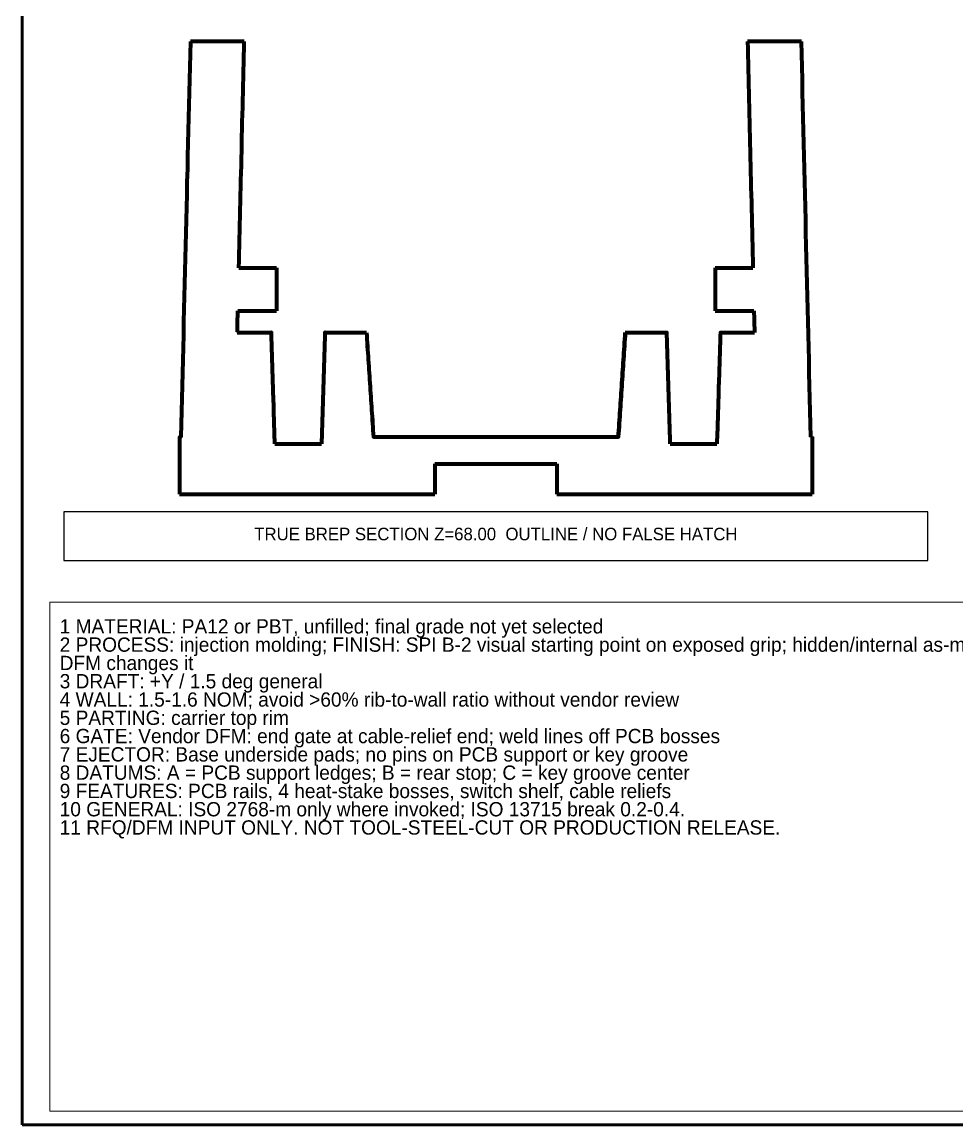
# Model space of a CAD drawing. Header units: millimetres. Extents: x 10 to 410, y 10 to 287.
# Drawn here: x 10 to 144.2, y 10 to 168.3 of the extents above; entities that cross this region are included whole.
import ezdxf
from ezdxf.enums import TextEntityAlignment as Align

# ---------------------------------------------------------------- set-up
doc = ezdxf.new("R2010")
doc.units = ezdxf.units.MM
for name, color, linetype, lineweight in [('BORDER', 7, 'CONTINUOUS', 50), ('NOTES', 7, 'CONTINUOUS', 18), ('SECTION', 1, 'CONTINUOUS', 70), ('TITLE_BLOCK', 7, 'CONTINUOUS', 25)]:
    doc.layers.add(name, color=color, linetype=linetype, lineweight=lineweight)

msp = doc.modelspace()

# ---------------------------------------------------------------- linework, layer by layer
at = {"layer": 'BORDER'}
msp.add_lwpolyline([(10, 10), (410, 10), (410, 287), (10, 287)], close=True, dxfattribs=at)
at = {"layer": 'NOTES'}
msp.add_lwpolyline([(14, 12), (252, 12), (252, 85), (14, 85)], close=True, dxfattribs=at)
at = {"layer": 'SECTION'}
for points in [[(34.15, 165.5), (34.11, 163.67), (34.06, 161.84), (34.02, 160.01), (33.98, 158.18), (33.93, 156.35), (33.89, 154.52), (33.85, 152.69), (33.8, 150.85), (33.76, 149.02), (33.72, 147.19), (33.67, 145.36), (33.63, 143.53), (33.58, 141.7), (33.54, 139.87), (33.5, 138.04), (33.45, 136.21), (33.41, 134.38), (33.37, 132.55), (33.32, 130.72), (33.28, 128.89), (33.24, 127.06), (33.19, 125.23), (33.15, 123.4), (33.11, 121.57), (33.06, 119.74), (33.02, 117.91), (32.97, 116.08), (32.93, 114.25), (32.89, 112.41), (32.84, 110.58), (32.8, 108.75)], [(41.89, 165.5), (41.64, 165.5), (41.39, 165.5), (41.14, 165.5), (40.89, 165.5), (40.64, 165.5), (40.39, 165.5), (40.14, 165.5), (39.89, 165.5), (39.64, 165.5), (39.39, 165.5), (39.14, 165.5), (38.89, 165.5), (38.64, 165.5), (38.39, 165.5), (38.15, 165.5), (37.9, 165.5), (37.65, 165.5), (37.4, 165.5), (37.15, 165.5), (36.9, 165.5), (36.65, 165.5), (36.4, 165.5), (36.15, 165.5), (35.9, 165.5), (35.65, 165.5), (35.4, 165.5), (35.15, 165.5), (34.9, 165.5), (34.65, 165.5), (34.4, 165.5), (34.15, 165.5)], [(41.89, 165.5), (41.64, 165.5), (41.39, 165.5), (41.14, 165.5), (40.89, 165.5), (40.64, 165.5), (40.39, 165.5), (40.14, 165.5), (39.89, 165.5), (39.64, 165.5), (39.39, 165.5), (39.14, 165.5), (38.89, 165.5), (38.64, 165.5), (38.39, 165.5), (38.15, 165.5), (37.9, 165.5), (37.65, 165.5), (37.4, 165.5), (37.15, 165.5), (36.9, 165.5), (36.65, 165.5), (36.4, 165.5), (36.15, 165.5), (35.9, 165.5), (35.65, 165.5), (35.4, 165.5), (35.15, 165.5), (34.9, 165.5), (34.65, 165.5), (34.4, 165.5), (34.15, 165.5)], [(34.15, 165.5), (34.15, 165.5), (34.15, 165.5), (34.15, 165.5), (34.15, 165.5), (34.15, 165.5), (34.15, 165.5), (34.15, 165.5), (34.15, 165.5), (34.15, 165.5), (34.15, 165.5), (34.15, 165.5), (34.15, 165.5), (34.15, 165.5), (34.15, 165.5), (34.15, 165.5), (34.15, 165.5), (34.15, 165.5), (34.15, 165.5), (34.15, 165.5), (34.15, 165.5), (34.15, 165.5), (34.15, 165.5), (34.15, 165.5), (34.15, 165.5), (34.15, 165.5), (34.15, 165.5), (34.15, 165.5), (34.15, 165.5), (34.15, 165.5), (34.15, 165.5), (34.15, 165.5)], [(41.12, 133), (41.14, 134.05), (41.17, 135.1), (41.19, 136.14), (41.22, 137.19), (41.24, 138.24), (41.27, 139.29), (41.29, 140.34), (41.32, 141.39), (41.34, 142.43), (41.37, 143.48), (41.39, 144.53), (41.42, 145.58), (41.44, 146.63), (41.47, 147.68), (41.49, 148.72), (41.52, 149.77), (41.54, 150.82), (41.56, 151.87), (41.59, 152.92), (41.61, 153.97), (41.64, 155.02), (41.66, 156.06), (41.69, 157.11), (41.71, 158.16), (41.74, 159.21), (41.76, 160.26), (41.79, 161.31), (41.81, 162.35), (41.84, 163.4), (41.86, 164.45), (41.89, 165.5)], [(41.89, 165.5), (41.89, 165.5), (41.89, 165.5), (41.89, 165.5), (41.89, 165.5), (41.89, 165.5), (41.89, 165.5), (41.89, 165.5), (41.89, 165.5), (41.89, 165.5), (41.89, 165.5), (41.89, 165.5), (41.89, 165.5), (41.89, 165.5), (41.89, 165.5), (41.89, 165.5), (41.89, 165.5), (41.89, 165.5), (41.89, 165.5), (41.89, 165.5), (41.89, 165.5), (41.89, 165.5), (41.89, 165.5), (41.89, 165.5), (41.89, 165.5), (41.89, 165.5), (41.89, 165.5), (41.89, 165.5), (41.89, 165.5), (41.89, 165.5), (41.89, 165.5), (41.89, 165.5)], [(114.11, 165.5), (114.14, 164.45), (114.16, 163.4), (114.19, 162.35), (114.21, 161.31), (114.24, 160.26), (114.26, 159.21), (114.29, 158.16), (114.31, 157.11), (114.34, 156.06), (114.36, 155.02), (114.39, 153.97), (114.41, 152.92), (114.44, 151.87), (114.46, 150.82), (114.48, 149.77), (114.51, 148.72), (114.53, 147.68), (114.56, 146.63), (114.58, 145.58), (114.61, 144.53), (114.63, 143.48), (114.66, 142.43), (114.68, 141.39), (114.71, 140.34), (114.73, 139.29), (114.76, 138.24), (114.78, 137.19), (114.81, 136.14), (114.83, 135.1), (114.86, 134.05), (114.88, 133)], [(121.85, 165.5), (121.6, 165.5), (121.35, 165.5), (121.1, 165.5), (120.85, 165.5), (120.6, 165.5), (120.35, 165.5), (120.1, 165.5), (119.85, 165.5), (119.6, 165.5), (119.35, 165.5), (119.1, 165.5), (118.85, 165.5), (118.6, 165.5), (118.35, 165.5), (118.1, 165.5), (117.85, 165.5), (117.61, 165.5), (117.36, 165.5), (117.11, 165.5), (116.86, 165.5), (116.61, 165.5), (116.36, 165.5), (116.11, 165.5), (115.86, 165.5), (115.61, 165.5), (115.36, 165.5), (115.11, 165.5), (114.86, 165.5), (114.61, 165.5), (114.36, 165.5), (114.11, 165.5)], [(121.85, 165.5), (121.6, 165.5), (121.35, 165.5), (121.1, 165.5), (120.85, 165.5), (120.6, 165.5), (120.35, 165.5), (120.1, 165.5), (119.85, 165.5), (119.6, 165.5), (119.35, 165.5), (119.1, 165.5), (118.85, 165.5), (118.6, 165.5), (118.35, 165.5), (118.1, 165.5), (117.85, 165.5), (117.61, 165.5), (117.36, 165.5), (117.11, 165.5), (116.86, 165.5), (116.61, 165.5), (116.36, 165.5), (116.11, 165.5), (115.86, 165.5), (115.61, 165.5), (115.36, 165.5), (115.11, 165.5), (114.86, 165.5), (114.61, 165.5), (114.36, 165.5), (114.11, 165.5)], [(114.11, 165.5), (114.11, 165.5), (114.11, 165.5), (114.11, 165.5), (114.11, 165.5), (114.11, 165.5), (114.11, 165.5), (114.11, 165.5), (114.11, 165.5), (114.11, 165.5), (114.11, 165.5), (114.11, 165.5), (114.11, 165.5), (114.11, 165.5), (114.11, 165.5), (114.11, 165.5), (114.11, 165.5), (114.11, 165.5), (114.11, 165.5), (114.11, 165.5), (114.11, 165.5), (114.11, 165.5), (114.11, 165.5), (114.11, 165.5), (114.11, 165.5), (114.11, 165.5), (114.11, 165.5), (114.11, 165.5), (114.11, 165.5), (114.11, 165.5), (114.11, 165.5), (114.11, 165.5)], [(123.2, 108.75), (123.16, 110.58), (123.11, 112.41), (123.07, 114.25), (123.03, 116.08), (122.98, 117.91), (122.94, 119.74), (122.89, 121.57), (122.85, 123.4), (122.81, 125.23), (122.76, 127.06), (122.72, 128.89), (122.68, 130.72), (122.63, 132.55), (122.59, 134.38), (122.55, 136.21), (122.5, 138.04), (122.46, 139.87), (122.42, 141.7), (122.37, 143.53), (122.33, 145.36), (122.28, 147.19), (122.24, 149.02), (122.2, 150.85), (122.15, 152.69), (122.11, 154.52), (122.07, 156.35), (122.02, 158.18), (121.98, 160.01), (121.94, 161.84), (121.89, 163.67), (121.85, 165.5)], [(121.85, 165.5), (121.85, 165.5), (121.85, 165.5), (121.85, 165.5), (121.85, 165.5), (121.85, 165.5), (121.85, 165.5), (121.85, 165.5), (121.85, 165.5), (121.85, 165.5), (121.85, 165.5), (121.85, 165.5), (121.85, 165.5), (121.85, 165.5), (121.85, 165.5), (121.85, 165.5), (121.85, 165.5), (121.85, 165.5), (121.85, 165.5), (121.85, 165.5), (121.85, 165.5), (121.85, 165.5), (121.85, 165.5), (121.85, 165.5), (121.85, 165.5), (121.85, 165.5), (121.85, 165.5), (121.85, 165.5), (121.85, 165.5), (121.85, 165.5), (121.85, 165.5), (121.85, 165.5)], [(41.12, 133), (41.29, 133), (41.47, 133), (41.64, 133), (41.81, 133), (41.99, 133), (42.16, 133), (42.34, 133), (42.51, 133), (42.69, 133), (42.86, 133), (43.04, 133), (43.21, 133), (43.39, 133), (43.56, 133), (43.74, 133), (43.91, 133), (44.09, 133), (44.26, 133), (44.44, 133), (44.61, 133), (44.78, 133), (44.96, 133), (45.13, 133), (45.31, 133), (45.48, 133), (45.66, 133), (45.83, 133), (46.01, 133), (46.18, 133), (46.36, 133), (46.53, 133)], [(41.12, 133), (41.29, 133), (41.47, 133), (41.64, 133), (41.81, 133), (41.99, 133), (42.16, 133), (42.34, 133), (42.51, 133), (42.69, 133), (42.86, 133), (43.04, 133), (43.21, 133), (43.39, 133), (43.56, 133), (43.74, 133), (43.91, 133), (44.09, 133), (44.26, 133), (44.44, 133), (44.61, 133), (44.78, 133), (44.96, 133), (45.13, 133), (45.31, 133), (45.48, 133), (45.66, 133), (45.83, 133), (46.01, 133), (46.18, 133), (46.36, 133), (46.53, 133)], [(46.53, 133), (46.53, 132.8), (46.53, 132.6), (46.53, 132.4), (46.53, 132.2), (46.53, 132), (46.53, 131.8), (46.53, 131.6), (46.53, 131.4), (46.53, 131.2), (46.53, 131), (46.53, 130.8), (46.53, 130.6), (46.53, 130.4), (46.53, 130.2), (46.53, 130), (46.53, 129.8), (46.53, 129.6), (46.53, 129.41), (46.53, 129.21), (46.53, 129.01), (46.53, 128.81), (46.53, 128.61), (46.53, 128.41), (46.53, 128.21), (46.53, 128.01), (46.53, 127.81), (46.53, 127.61), (46.53, 127.41), (46.53, 127.21), (46.53, 127.01), (46.53, 126.81)], [(46.53, 133), (46.53, 133), (46.53, 133), (46.53, 133), (46.53, 133), (46.53, 133), (46.53, 133), (46.53, 133), (46.53, 133), (46.53, 133), (46.53, 133), (46.53, 133), (46.53, 133), (46.53, 133), (46.53, 133), (46.53, 133), (46.53, 133), (46.53, 133), (46.53, 133), (46.53, 133), (46.53, 133), (46.53, 133), (46.53, 133), (46.53, 133), (46.53, 133), (46.53, 133), (46.53, 133), (46.53, 133), (46.53, 133), (46.53, 133), (46.53, 133), (46.53, 133)], [(109.47, 133), (109.47, 132.8), (109.47, 132.6), (109.47, 132.4), (109.47, 132.2), (109.47, 132), (109.47, 131.8), (109.47, 131.6), (109.47, 131.4), (109.47, 131.2), (109.47, 131), (109.47, 130.8), (109.47, 130.6), (109.47, 130.4), (109.47, 130.2), (109.47, 130), (109.47, 129.8), (109.47, 129.6), (109.47, 129.41), (109.47, 129.21), (109.47, 129.01), (109.47, 128.81), (109.47, 128.61), (109.47, 128.41), (109.47, 128.21), (109.47, 128.01), (109.47, 127.81), (109.47, 127.61), (109.47, 127.41), (109.47, 127.21), (109.47, 127.01), (109.47, 126.81)], [(109.47, 133), (109.64, 133), (109.82, 133), (109.99, 133), (110.17, 133), (110.34, 133), (110.52, 133), (110.69, 133), (110.87, 133), (111.04, 133), (111.22, 133), (111.39, 133), (111.56, 133), (111.74, 133), (111.91, 133), (112.09, 133), (112.26, 133), (112.44, 133), (112.61, 133), (112.79, 133), (112.96, 133), (113.14, 133), (113.31, 133), (113.49, 133), (113.66, 133), (113.84, 133), (114.01, 133), (114.19, 133), (114.36, 133), (114.53, 133), (114.71, 133), (114.88, 133)], [(109.47, 133), (109.64, 133), (109.82, 133), (109.99, 133), (110.17, 133), (110.34, 133), (110.52, 133), (110.69, 133), (110.87, 133), (111.04, 133), (111.22, 133), (111.39, 133), (111.56, 133), (111.74, 133), (111.91, 133), (112.09, 133), (112.26, 133), (112.44, 133), (112.61, 133), (112.79, 133), (112.96, 133), (113.14, 133), (113.31, 133), (113.49, 133), (113.66, 133), (113.84, 133), (114.01, 133), (114.19, 133), (114.36, 133), (114.53, 133), (114.71, 133), (114.88, 133)], [(109.47, 133), (109.47, 133), (109.47, 133), (109.47, 133), (109.47, 133), (109.47, 133), (109.47, 133), (109.47, 133), (109.47, 133), (109.47, 133), (109.47, 133), (109.47, 133), (109.47, 133), (109.47, 133), (109.47, 133), (109.47, 133), (109.47, 133), (109.47, 133), (109.47, 133), (109.47, 133), (109.47, 133), (109.47, 133), (109.47, 133), (109.47, 133), (109.47, 133), (109.47, 133), (109.47, 133), (109.47, 133), (109.47, 133), (109.47, 133), (109.47, 133), (109.47, 133)], [(40.89, 123.71), (40.9, 123.81), (40.9, 123.91), (40.9, 124.01), (40.9, 124.11), (40.91, 124.21), (40.91, 124.31), (40.91, 124.41), (40.91, 124.51), (40.92, 124.61), (40.92, 124.71), (40.92, 124.81), (40.92, 124.91), (40.93, 125.01), (40.93, 125.11), (40.93, 125.21), (40.93, 125.31), (40.93, 125.41), (40.94, 125.51), (40.94, 125.61), (40.94, 125.71), (40.94, 125.81), (40.95, 125.91), (40.95, 126.01), (40.95, 126.11), (40.95, 126.21), (40.96, 126.31), (40.96, 126.41), (40.96, 126.51), (40.96, 126.61), (40.97, 126.71), (40.97, 126.81)], [(40.97, 126.81), (41.15, 126.81), (41.33, 126.81), (41.51, 126.81), (41.69, 126.81), (41.87, 126.81), (42.05, 126.81), (42.22, 126.81), (42.4, 126.81), (42.58, 126.81), (42.76, 126.81), (42.94, 126.81), (43.12, 126.81), (43.3, 126.81), (43.48, 126.81), (43.66, 126.81), (43.84, 126.81), (44.02, 126.81), (44.2, 126.81), (44.38, 126.81), (44.56, 126.81), (44.74, 126.81), (44.92, 126.81), (45.1, 126.81), (45.28, 126.81), (45.46, 126.81), (45.63, 126.81), (45.81, 126.81), (45.99, 126.81), (46.17, 126.81), (46.35, 126.81), (46.53, 126.81)], [(109.47, 126.81), (109.65, 126.81), (109.83, 126.81), (110.01, 126.81), (110.19, 126.81), (110.37, 126.81), (110.54, 126.81), (110.72, 126.81), (110.9, 126.81), (111.08, 126.81), (111.26, 126.81), (111.44, 126.81), (111.62, 126.81), (111.8, 126.81), (111.98, 126.81), (112.16, 126.81), (112.34, 126.81), (112.52, 126.81), (112.7, 126.81), (112.88, 126.81), (113.06, 126.81), (113.24, 126.81), (113.42, 126.81), (113.6, 126.81), (113.78, 126.81), (113.95, 126.81), (114.13, 126.81), (114.31, 126.81), (114.49, 126.81), (114.67, 126.81), (114.85, 126.81), (115.03, 126.81)], [(115.03, 126.81), (115.03, 126.71), (115.04, 126.61), (115.04, 126.51), (115.04, 126.41), (115.04, 126.31), (115.05, 126.21), (115.05, 126.11), (115.05, 126.01), (115.05, 125.91), (115.06, 125.81), (115.06, 125.71), (115.06, 125.61), (115.06, 125.51), (115.07, 125.41), (115.07, 125.31), (115.07, 125.21), (115.07, 125.11), (115.07, 125.01), (115.08, 124.91), (115.08, 124.81), (115.08, 124.71), (115.08, 124.61), (115.09, 124.51), (115.09, 124.41), (115.09, 124.31), (115.09, 124.21), (115.1, 124.11), (115.1, 124.01), (115.1, 123.91), (115.1, 123.81), (115.11, 123.71)], [(40.89, 123.71), (41.05, 123.71), (41.21, 123.71), (41.37, 123.71), (41.53, 123.71), (41.68, 123.71), (41.84, 123.71), (42, 123.71), (42.16, 123.71), (42.31, 123.71), (42.47, 123.71), (42.63, 123.71), (42.79, 123.71), (42.94, 123.71), (43.1, 123.71), (43.26, 123.71), (43.42, 123.71), (43.58, 123.71), (43.73, 123.71), (43.89, 123.71), (44.05, 123.71), (44.21, 123.71), (44.36, 123.71), (44.52, 123.71), (44.68, 123.71), (44.84, 123.71), (44.99, 123.71), (45.15, 123.71), (45.31, 123.71), (45.47, 123.71), (45.63, 123.71), (45.78, 123.71)], [(40.89, 123.71), (41.05, 123.71), (41.21, 123.71), (41.37, 123.71), (41.53, 123.71), (41.68, 123.71), (41.84, 123.71), (42, 123.71), (42.16, 123.71), (42.31, 123.71), (42.47, 123.71), (42.63, 123.71), (42.79, 123.71), (42.94, 123.71), (43.1, 123.71), (43.26, 123.71), (43.42, 123.71), (43.58, 123.71), (43.73, 123.71), (43.89, 123.71), (44.05, 123.71), (44.21, 123.71), (44.36, 123.71), (44.52, 123.71), (44.68, 123.71), (44.84, 123.71), (44.99, 123.71), (45.15, 123.71), (45.31, 123.71), (45.47, 123.71), (45.63, 123.71), (45.78, 123.71)], [(45.78, 123.71), (45.78, 123.71), (45.78, 123.71), (45.78, 123.71), (45.78, 123.71), (45.78, 123.71), (45.78, 123.71), (45.78, 123.71), (45.78, 123.71), (45.78, 123.71), (45.78, 123.71), (45.78, 123.71), (45.78, 123.71), (45.78, 123.71), (45.78, 123.71), (45.78, 123.71), (45.78, 123.71), (45.78, 123.71), (45.78, 123.71), (45.78, 123.71), (45.78, 123.71), (45.78, 123.71), (45.78, 123.71), (45.78, 123.71), (45.78, 123.71), (45.78, 123.71), (45.78, 123.71), (45.78, 123.71), (45.78, 123.71), (45.78, 123.71), (45.77, 123.71), (45.77, 123.71)], [(45.77, 123.71), (45.77, 123.71), (45.78, 123.71), (45.78, 123.71), (45.78, 123.71), (45.78, 123.71), (45.78, 123.71), (45.78, 123.71), (45.78, 123.71), (45.78, 123.71), (45.78, 123.71), (45.78, 123.71), (45.78, 123.71), (45.78, 123.71), (45.78, 123.71), (45.78, 123.71), (45.78, 123.71), (45.78, 123.71), (45.78, 123.71), (45.78, 123.71), (45.78, 123.71), (45.78, 123.71), (45.78, 123.71), (45.78, 123.71), (45.78, 123.71), (45.78, 123.71), (45.78, 123.71), (45.78, 123.71), (45.78, 123.71), (45.78, 123.71), (45.78, 123.71), (45.78, 123.71)], [(46.28, 107.72), (46.27, 108.24), (46.25, 108.75), (46.24, 109.27), (46.22, 109.79), (46.2, 110.3), (46.19, 110.82), (46.17, 111.33), (46.15, 111.85), (46.14, 112.37), (46.12, 112.88), (46.11, 113.4), (46.09, 113.91), (46.07, 114.43), (46.06, 114.95), (46.04, 115.46), (46.03, 115.98), (46.01, 116.49), (45.99, 117.01), (45.98, 117.52), (45.96, 118.04), (45.94, 118.56), (45.93, 119.07), (45.91, 119.59), (45.9, 120.1), (45.88, 120.62), (45.86, 121.14), (45.85, 121.65), (45.83, 122.17), (45.82, 122.68), (45.8, 123.2), (45.78, 123.71)], [(46.28, 107.72), (46.27, 108.24), (46.25, 108.75), (46.24, 109.27), (46.22, 109.79), (46.2, 110.3), (46.19, 110.82), (46.17, 111.33), (46.15, 111.85), (46.14, 112.36), (46.12, 112.88), (46.11, 113.4), (46.09, 113.91), (46.07, 114.43), (46.06, 114.94), (46.04, 115.46), (46.03, 115.98), (46.01, 116.49), (45.99, 117.01), (45.98, 117.52), (45.96, 118.04), (45.94, 118.56), (45.93, 119.07), (45.91, 119.59), (45.9, 120.1), (45.88, 120.62), (45.86, 121.13), (45.85, 121.65), (45.83, 122.17), (45.82, 122.68), (45.8, 123.2), (45.78, 123.71)], [(53.47, 123.71), (53.46, 123.2), (53.44, 122.68), (53.42, 122.17), (53.41, 121.65), (53.39, 121.14), (53.37, 120.62), (53.36, 120.1), (53.34, 119.59), (53.33, 119.07), (53.31, 118.56), (53.29, 118.04), (53.28, 117.52), (53.26, 117.01), (53.25, 116.49), (53.23, 115.98), (53.21, 115.46), (53.2, 114.95), (53.18, 114.43), (53.16, 113.91), (53.15, 113.4), (53.13, 112.88), (53.12, 112.37), (53.1, 111.85), (53.08, 111.33), (53.07, 110.82), (53.05, 110.3), (53.04, 109.79), (53.02, 109.27), (53, 108.75), (52.99, 108.24), (52.97, 107.72)], [(53.47, 123.71), (53.46, 123.2), (53.44, 122.68), (53.42, 122.17), (53.41, 121.65), (53.39, 121.13), (53.37, 120.62), (53.36, 120.1), (53.34, 119.59), (53.33, 119.07), (53.31, 118.56), (53.29, 118.04), (53.28, 117.52), (53.26, 117.01), (53.25, 116.49), (53.23, 115.98), (53.21, 115.46), (53.2, 114.94), (53.18, 114.43), (53.16, 113.91), (53.15, 113.4), (53.13, 112.88), (53.12, 112.36), (53.1, 111.85), (53.08, 111.33), (53.07, 110.82), (53.05, 110.3), (53.04, 109.79), (53.02, 109.27), (53, 108.75), (52.99, 108.24), (52.97, 107.72)], [(53.47, 123.71), (53.66, 123.71), (53.86, 123.71), (54.05, 123.71), (54.24, 123.71), (54.43, 123.71), (54.62, 123.71), (54.82, 123.71), (55.01, 123.71), (55.2, 123.71), (55.39, 123.71), (55.58, 123.71), (55.78, 123.71), (55.97, 123.71), (56.16, 123.71), (56.35, 123.71), (56.54, 123.71), (56.74, 123.71), (56.93, 123.71), (57.12, 123.71), (57.31, 123.71), (57.5, 123.71), (57.7, 123.71), (57.89, 123.71), (58.08, 123.71), (58.27, 123.71), (58.47, 123.71), (58.66, 123.71), (58.85, 123.71), (59.04, 123.71), (59.23, 123.71), (59.43, 123.71)], [(53.48, 123.71), (53.48, 123.71), (53.48, 123.71), (53.48, 123.71), (53.48, 123.71), (53.48, 123.71), (53.48, 123.71), (53.48, 123.71), (53.48, 123.71), (53.48, 123.71), (53.48, 123.71), (53.48, 123.71), (53.48, 123.71), (53.48, 123.71), (53.48, 123.71), (53.48, 123.71), (53.48, 123.71), (53.48, 123.71), (53.48, 123.71), (53.48, 123.71), (53.47, 123.71), (53.47, 123.71), (53.47, 123.71), (53.47, 123.71), (53.47, 123.71), (53.47, 123.71), (53.47, 123.71), (53.47, 123.71), (53.47, 123.71), (53.47, 123.71), (53.47, 123.71), (53.47, 123.71)], [(53.47, 123.71), (53.66, 123.71), (53.86, 123.71), (54.05, 123.71), (54.24, 123.71), (54.43, 123.71), (54.62, 123.71), (54.82, 123.71), (55.01, 123.71), (55.2, 123.71), (55.39, 123.71), (55.58, 123.71), (55.78, 123.71), (55.97, 123.71), (56.16, 123.71), (56.35, 123.71), (56.54, 123.71), (56.74, 123.71), (56.93, 123.71), (57.12, 123.71), (57.31, 123.71), (57.5, 123.71), (57.7, 123.71), (57.89, 123.71), (58.08, 123.71), (58.27, 123.71), (58.47, 123.71), (58.66, 123.71), (58.85, 123.71), (59.04, 123.71), (59.23, 123.71), (59.43, 123.71)], [(53.47, 123.71), (53.47, 123.71), (53.47, 123.71), (53.47, 123.71), (53.47, 123.71), (53.47, 123.71), (53.47, 123.71), (53.47, 123.71), (53.47, 123.71), (53.47, 123.71), (53.47, 123.71), (53.47, 123.71), (53.48, 123.71), (53.48, 123.71), (53.48, 123.71), (53.48, 123.71), (53.48, 123.71), (53.48, 123.71), (53.48, 123.71), (53.48, 123.71), (53.48, 123.71), (53.48, 123.71), (53.48, 123.71), (53.48, 123.71), (53.48, 123.71), (53.48, 123.71), (53.48, 123.71), (53.48, 123.71), (53.48, 123.71), (53.48, 123.71), (53.48, 123.71), (53.48, 123.71)], [(59.43, 123.71), (59.43, 123.71), (59.43, 123.71), (59.43, 123.71), (59.43, 123.71), (59.43, 123.71), (59.43, 123.71), (59.43, 123.71), (59.43, 123.71), (59.43, 123.71), (59.43, 123.71), (59.43, 123.71), (59.43, 123.71), (59.43, 123.71), (59.43, 123.71), (59.43, 123.71), (59.43, 123.71), (59.43, 123.71), (59.43, 123.71), (59.43, 123.71), (59.43, 123.71), (59.43, 123.71), (59.43, 123.71), (59.43, 123.71), (59.43, 123.71), (59.43, 123.71), (59.43, 123.71), (59.43, 123.71), (59.43, 123.71), (59.43, 123.71), (59.43, 123.71), (59.43, 123.71)], [(59.43, 123.71), (59.46, 123.23), (59.49, 122.75), (59.52, 122.27), (59.55, 121.78), (59.59, 121.3), (59.62, 120.82), (59.65, 120.34), (59.68, 119.85), (59.72, 119.37), (59.75, 118.89), (59.78, 118.41), (59.81, 117.92), (59.84, 117.44), (59.88, 116.96), (59.91, 116.48), (59.94, 115.99), (59.97, 115.51), (60, 115.03), (60.04, 114.54), (60.07, 114.06), (60.1, 113.58), (60.13, 113.1), (60.17, 112.61), (60.2, 112.13), (60.23, 111.65), (60.26, 111.17), (60.29, 110.68), (60.33, 110.2), (60.36, 109.72), (60.39, 109.24), (60.42, 108.75)], [(59.43, 123.71), (59.43, 123.71), (59.43, 123.71), (59.43, 123.71), (59.43, 123.71), (59.43, 123.71), (59.43, 123.71), (59.43, 123.71), (59.43, 123.71), (59.43, 123.71), (59.43, 123.71), (59.43, 123.71), (59.43, 123.71), (59.43, 123.71), (59.43, 123.71), (59.43, 123.71), (59.43, 123.71), (59.43, 123.71), (59.43, 123.71), (59.43, 123.71), (59.43, 123.71), (59.43, 123.71), (59.43, 123.71), (59.43, 123.71), (59.43, 123.71), (59.43, 123.71), (59.43, 123.71), (59.43, 123.71), (59.43, 123.71), (59.43, 123.71), (59.43, 123.71), (59.43, 123.71)], [(59.43, 123.71), (59.46, 123.23), (59.49, 122.75), (59.53, 122.27), (59.56, 121.78), (59.59, 121.3), (59.62, 120.82), (59.65, 120.34), (59.69, 119.85), (59.72, 119.37), (59.75, 118.89), (59.78, 118.41), (59.81, 117.92), (59.85, 117.44), (59.88, 116.96), (59.91, 116.48), (59.94, 115.99), (59.98, 115.51), (60.01, 115.03), (60.04, 114.55), (60.07, 114.06), (60.1, 113.58), (60.14, 113.1), (60.17, 112.62), (60.2, 112.13), (60.23, 111.65), (60.27, 111.17), (60.3, 110.68), (60.33, 110.2), (60.36, 109.72), (60.39, 109.24), (60.43, 108.75)], [(96.57, 123.71), (96.54, 123.23), (96.51, 122.75), (96.47, 122.27), (96.44, 121.78), (96.41, 121.3), (96.38, 120.82), (96.35, 120.34), (96.31, 119.85), (96.28, 119.37), (96.25, 118.89), (96.22, 118.41), (96.19, 117.92), (96.15, 117.44), (96.12, 116.96), (96.09, 116.48), (96.06, 115.99), (96.02, 115.51), (95.99, 115.03), (95.96, 114.55), (95.93, 114.06), (95.9, 113.58), (95.86, 113.1), (95.83, 112.62), (95.8, 112.13), (95.77, 111.65), (95.73, 111.17), (95.7, 110.68), (95.67, 110.2), (95.64, 109.72), (95.61, 109.24), (95.57, 108.75)], [(95.58, 108.75), (95.61, 109.24), (95.64, 109.72), (95.67, 110.2), (95.71, 110.68), (95.74, 111.17), (95.77, 111.65), (95.8, 112.13), (95.83, 112.61), (95.87, 113.1), (95.9, 113.58), (95.93, 114.06), (95.96, 114.54), (96, 115.03), (96.03, 115.51), (96.06, 115.99), (96.09, 116.48), (96.12, 116.96), (96.16, 117.44), (96.19, 117.92), (96.22, 118.41), (96.25, 118.89), (96.28, 119.37), (96.32, 119.85), (96.35, 120.34), (96.38, 120.82), (96.41, 121.3), (96.45, 121.78), (96.48, 122.27), (96.51, 122.75), (96.54, 123.23), (96.57, 123.71)], [(96.57, 123.71), (96.77, 123.71), (96.96, 123.71), (97.15, 123.71), (97.34, 123.71), (97.53, 123.71), (97.73, 123.71), (97.92, 123.71), (98.11, 123.71), (98.3, 123.71), (98.5, 123.71), (98.69, 123.71), (98.88, 123.71), (99.07, 123.71), (99.26, 123.71), (99.46, 123.71), (99.65, 123.71), (99.84, 123.71), (100.03, 123.71), (100.22, 123.71), (100.42, 123.71), (100.61, 123.71), (100.8, 123.71), (100.99, 123.71), (101.18, 123.71), (101.38, 123.71), (101.57, 123.71), (101.76, 123.71), (101.95, 123.71), (102.14, 123.71), (102.34, 123.71), (102.53, 123.71)], [(96.57, 123.71), (96.57, 123.71), (96.57, 123.71), (96.57, 123.71), (96.57, 123.71), (96.57, 123.71), (96.57, 123.71), (96.57, 123.71), (96.57, 123.71), (96.57, 123.71), (96.57, 123.71), (96.57, 123.71), (96.57, 123.71), (96.57, 123.71), (96.57, 123.71), (96.57, 123.71), (96.57, 123.71), (96.57, 123.71), (96.57, 123.71), (96.57, 123.71), (96.57, 123.71), (96.57, 123.71), (96.57, 123.71), (96.57, 123.71), (96.57, 123.71), (96.57, 123.71), (96.57, 123.71), (96.57, 123.71), (96.57, 123.71), (96.57, 123.71), (96.57, 123.71), (96.57, 123.71)], [(96.57, 123.71), (96.77, 123.71), (96.96, 123.71), (97.15, 123.71), (97.34, 123.71), (97.53, 123.71), (97.73, 123.71), (97.92, 123.71), (98.11, 123.71), (98.3, 123.71), (98.5, 123.71), (98.69, 123.71), (98.88, 123.71), (99.07, 123.71), (99.26, 123.71), (99.46, 123.71), (99.65, 123.71), (99.84, 123.71), (100.03, 123.71), (100.22, 123.71), (100.42, 123.71), (100.61, 123.71), (100.8, 123.71), (100.99, 123.71), (101.18, 123.71), (101.38, 123.71), (101.57, 123.71), (101.76, 123.71), (101.95, 123.71), (102.14, 123.71), (102.34, 123.71), (102.53, 123.71)], [(96.57, 123.71), (96.57, 123.71), (96.57, 123.71), (96.57, 123.71), (96.57, 123.71), (96.57, 123.71), (96.57, 123.71), (96.57, 123.71), (96.57, 123.71), (96.57, 123.71), (96.57, 123.71), (96.57, 123.71), (96.57, 123.71), (96.57, 123.71), (96.57, 123.71), (96.57, 123.71), (96.57, 123.71), (96.57, 123.71), (96.57, 123.71), (96.57, 123.71), (96.57, 123.71), (96.57, 123.71), (96.57, 123.71), (96.57, 123.71), (96.57, 123.71), (96.57, 123.71), (96.57, 123.71), (96.57, 123.71), (96.57, 123.71), (96.57, 123.71), (96.57, 123.71), (96.57, 123.71)], [(102.53, 123.71), (102.53, 123.71), (102.53, 123.71), (102.53, 123.71), (102.53, 123.71), (102.53, 123.71), (102.53, 123.71), (102.53, 123.71), (102.53, 123.71), (102.53, 123.71), (102.53, 123.71), (102.53, 123.71), (102.52, 123.71), (102.52, 123.71), (102.52, 123.71), (102.52, 123.71), (102.52, 123.71), (102.52, 123.71), (102.52, 123.71), (102.52, 123.71), (102.52, 123.71), (102.52, 123.71), (102.52, 123.71), (102.52, 123.71), (102.52, 123.71), (102.52, 123.71), (102.52, 123.71), (102.52, 123.71), (102.52, 123.71), (102.52, 123.71), (102.52, 123.71), (102.52, 123.71)], [(102.52, 123.71), (102.52, 123.71), (102.52, 123.71), (102.52, 123.71), (102.52, 123.71), (102.52, 123.71), (102.52, 123.71), (102.52, 123.71), (102.52, 123.71), (102.52, 123.71), (102.52, 123.71), (102.52, 123.71), (102.52, 123.71), (102.52, 123.71), (102.52, 123.71), (102.52, 123.71), (102.52, 123.71), (102.52, 123.71), (102.52, 123.71), (102.52, 123.71), (102.53, 123.71), (102.53, 123.71), (102.53, 123.71), (102.53, 123.71), (102.53, 123.71), (102.53, 123.71), (102.53, 123.71), (102.53, 123.71), (102.53, 123.71), (102.53, 123.71), (102.53, 123.71), (102.53, 123.71)], [(103.03, 107.72), (103.01, 108.24), (103, 108.75), (102.98, 109.27), (102.96, 109.79), (102.95, 110.3), (102.93, 110.82), (102.92, 111.33), (102.9, 111.85), (102.88, 112.37), (102.87, 112.88), (102.85, 113.4), (102.84, 113.91), (102.82, 114.43), (102.8, 114.95), (102.79, 115.46), (102.77, 115.98), (102.75, 116.49), (102.74, 117.01), (102.72, 117.52), (102.71, 118.04), (102.69, 118.56), (102.67, 119.07), (102.66, 119.59), (102.64, 120.1), (102.63, 120.62), (102.61, 121.14), (102.59, 121.65), (102.58, 122.17), (102.56, 122.68), (102.54, 123.2), (102.53, 123.71)], [(103.03, 107.72), (103.01, 108.24), (103, 108.75), (102.98, 109.27), (102.96, 109.79), (102.95, 110.3), (102.93, 110.82), (102.92, 111.33), (102.9, 111.85), (102.88, 112.36), (102.87, 112.88), (102.85, 113.4), (102.84, 113.91), (102.82, 114.43), (102.8, 114.94), (102.79, 115.46), (102.77, 115.98), (102.75, 116.49), (102.74, 117.01), (102.72, 117.52), (102.71, 118.04), (102.69, 118.56), (102.67, 119.07), (102.66, 119.59), (102.64, 120.1), (102.63, 120.62), (102.61, 121.13), (102.59, 121.65), (102.58, 122.17), (102.56, 122.68), (102.54, 123.2), (102.53, 123.71)], [(110.22, 123.71), (110.2, 123.2), (110.18, 122.68), (110.17, 122.17), (110.15, 121.65), (110.14, 121.14), (110.12, 120.62), (110.1, 120.1), (110.09, 119.59), (110.07, 119.07), (110.06, 118.56), (110.04, 118.04), (110.02, 117.52), (110.01, 117.01), (109.99, 116.49), (109.97, 115.98), (109.96, 115.46), (109.94, 114.95), (109.93, 114.43), (109.91, 113.91), (109.89, 113.4), (109.88, 112.88), (109.86, 112.37), (109.85, 111.85), (109.83, 111.33), (109.81, 110.82), (109.8, 110.3), (109.78, 109.79), (109.76, 109.27), (109.75, 108.75), (109.73, 108.24), (109.72, 107.72)], [(110.22, 123.71), (110.2, 123.2), (110.18, 122.68), (110.17, 122.17), (110.15, 121.65), (110.14, 121.13), (110.12, 120.62), (110.1, 120.1), (110.09, 119.59), (110.07, 119.07), (110.06, 118.56), (110.04, 118.04), (110.02, 117.52), (110.01, 117.01), (109.99, 116.49), (109.97, 115.98), (109.96, 115.46), (109.94, 114.94), (109.93, 114.43), (109.91, 113.91), (109.89, 113.4), (109.88, 112.88), (109.86, 112.36), (109.85, 111.85), (109.83, 111.33), (109.81, 110.82), (109.8, 110.3), (109.78, 109.79), (109.76, 109.27), (109.75, 108.75), (109.73, 108.24), (109.72, 107.72)], [(110.22, 123.71), (110.37, 123.71), (110.53, 123.71), (110.69, 123.71), (110.85, 123.71), (111.01, 123.71), (111.16, 123.71), (111.32, 123.71), (111.48, 123.71), (111.64, 123.71), (111.79, 123.71), (111.95, 123.71), (112.11, 123.71), (112.27, 123.71), (112.42, 123.71), (112.58, 123.71), (112.74, 123.71), (112.9, 123.71), (113.06, 123.71), (113.21, 123.71), (113.37, 123.71), (113.53, 123.71), (113.69, 123.71), (113.84, 123.71), (114, 123.71), (114.16, 123.71), (114.32, 123.71), (114.47, 123.71), (114.63, 123.71), (114.79, 123.71), (114.95, 123.71), (115.11, 123.71)], [(110.23, 123.71), (110.23, 123.71), (110.22, 123.71), (110.22, 123.71), (110.22, 123.71), (110.22, 123.71), (110.22, 123.71), (110.22, 123.71), (110.22, 123.71), (110.22, 123.71), (110.22, 123.71), (110.22, 123.71), (110.22, 123.71), (110.22, 123.71), (110.22, 123.71), (110.22, 123.71), (110.22, 123.71), (110.22, 123.71), (110.22, 123.71), (110.22, 123.71), (110.22, 123.71), (110.22, 123.71), (110.22, 123.71), (110.22, 123.71), (110.22, 123.71), (110.22, 123.71), (110.22, 123.71), (110.22, 123.71), (110.22, 123.71), (110.22, 123.71), (110.22, 123.71), (110.22, 123.71)], [(110.22, 123.71), (110.37, 123.71), (110.53, 123.71), (110.69, 123.71), (110.85, 123.71), (111.01, 123.71), (111.16, 123.71), (111.32, 123.71), (111.48, 123.71), (111.64, 123.71), (111.79, 123.71), (111.95, 123.71), (112.11, 123.71), (112.27, 123.71), (112.42, 123.71), (112.58, 123.71), (112.74, 123.71), (112.9, 123.71), (113.06, 123.71), (113.21, 123.71), (113.37, 123.71), (113.53, 123.71), (113.69, 123.71), (113.84, 123.71), (114, 123.71), (114.16, 123.71), (114.32, 123.71), (114.47, 123.71), (114.63, 123.71), (114.79, 123.71), (114.95, 123.71), (115.11, 123.71)], [(110.22, 123.71), (110.22, 123.71), (110.22, 123.71), (110.22, 123.71), (110.22, 123.71), (110.22, 123.71), (110.22, 123.71), (110.22, 123.71), (110.22, 123.71), (110.22, 123.71), (110.22, 123.71), (110.22, 123.71), (110.22, 123.71), (110.22, 123.71), (110.22, 123.71), (110.22, 123.71), (110.22, 123.71), (110.22, 123.71), (110.22, 123.71), (110.22, 123.71), (110.22, 123.71), (110.22, 123.71), (110.22, 123.71), (110.22, 123.71), (110.22, 123.71), (110.22, 123.71), (110.22, 123.71), (110.22, 123.71), (110.22, 123.71), (110.22, 123.71), (110.23, 123.71), (110.23, 123.71)], [(32.6, 108.75), (32.6, 108.49), (32.6, 108.22), (32.6, 107.96), (32.6, 107.69), (32.6, 107.42), (32.6, 107.16), (32.6, 106.89), (32.6, 106.62), (32.6, 106.36), (32.6, 106.09), (32.6, 105.83), (32.6, 105.56), (32.6, 105.29), (32.6, 105.03), (32.6, 104.76), (32.6, 104.49), (32.6, 104.23), (32.6, 103.96), (32.6, 103.7), (32.6, 103.43), (32.6, 103.16), (32.6, 102.9), (32.6, 102.63), (32.6, 102.36), (32.6, 102.1), (32.6, 101.83), (32.6, 101.57), (32.6, 101.3), (32.6, 101.03), (32.6, 100.77), (32.6, 100.5)], [(32.6, 108.75), (32.6, 108.75), (32.6, 108.75), (32.6, 108.75), (32.6, 108.75), (32.6, 108.75), (32.6, 108.75), (32.6, 108.75), (32.6, 108.75), (32.6, 108.75), (32.6, 108.75), (32.6, 108.75), (32.6, 108.75), (32.6, 108.75), (32.6, 108.75), (32.6, 108.75), (32.6, 108.75), (32.6, 108.75), (32.6, 108.75), (32.6, 108.75), (32.6, 108.75), (32.6, 108.75), (32.6, 108.75), (32.6, 108.75), (32.6, 108.75), (32.6, 108.75), (32.6, 108.75), (32.6, 108.75), (32.6, 108.75), (32.6, 108.75), (32.6, 108.75), (32.6, 108.75)], [(32.6, 108.75), (32.61, 108.75), (32.62, 108.75), (32.62, 108.75), (32.63, 108.75), (32.64, 108.75), (32.64, 108.75), (32.65, 108.75), (32.65, 108.75), (32.66, 108.75), (32.67, 108.75), (32.67, 108.75), (32.68, 108.75), (32.69, 108.75), (32.69, 108.75), (32.7, 108.75), (32.71, 108.75), (32.71, 108.75), (32.72, 108.75), (32.72, 108.75), (32.73, 108.75), (32.74, 108.75), (32.74, 108.75), (32.75, 108.75), (32.76, 108.75), (32.76, 108.75), (32.77, 108.75), (32.78, 108.75), (32.78, 108.75), (32.79, 108.75), (32.79, 108.75), (32.8, 108.75)], [(32.6, 108.75), (32.61, 108.75), (32.62, 108.75), (32.62, 108.75), (32.63, 108.75), (32.64, 108.75), (32.64, 108.75), (32.65, 108.75), (32.65, 108.75), (32.66, 108.75), (32.67, 108.75), (32.67, 108.75), (32.68, 108.75), (32.69, 108.75), (32.69, 108.75), (32.7, 108.75), (32.71, 108.75), (32.71, 108.75), (32.72, 108.75), (32.72, 108.75), (32.73, 108.75), (32.74, 108.75), (32.74, 108.75), (32.75, 108.75), (32.76, 108.75), (32.76, 108.75), (32.77, 108.75), (32.78, 108.75), (32.78, 108.75), (32.79, 108.75), (32.79, 108.75), (32.8, 108.75)], [(32.8, 108.75), (32.8, 108.75), (32.8, 108.75), (32.8, 108.75), (32.8, 108.75), (32.8, 108.75), (32.8, 108.75), (32.8, 108.75), (32.8, 108.75), (32.8, 108.75), (32.8, 108.75), (32.8, 108.75), (32.8, 108.75), (32.8, 108.75), (32.8, 108.75), (32.8, 108.75), (32.8, 108.75), (32.8, 108.75), (32.8, 108.75), (32.8, 108.75), (32.8, 108.75), (32.8, 108.75), (32.8, 108.75), (32.8, 108.75), (32.8, 108.75), (32.8, 108.75), (32.8, 108.75), (32.8, 108.75), (32.8, 108.75), (32.8, 108.75), (32.8, 108.75), (32.8, 108.75)], [(46.28, 107.72), (46.5, 107.72), (46.72, 107.72), (46.93, 107.72), (47.15, 107.72), (47.36, 107.72), (47.58, 107.72), (47.79, 107.72), (48.01, 107.72), (48.23, 107.72), (48.44, 107.72), (48.66, 107.72), (48.87, 107.72), (49.09, 107.72), (49.3, 107.72), (49.52, 107.72), (49.74, 107.72), (49.95, 107.72), (50.17, 107.72), (50.38, 107.72), (50.6, 107.72), (50.81, 107.72), (51.03, 107.72), (51.25, 107.72), (51.46, 107.72), (51.68, 107.72), (51.89, 107.72), (52.11, 107.72), (52.32, 107.72), (52.54, 107.72), (52.75, 107.72), (52.97, 107.72)], [(46.28, 107.72), (46.5, 107.72), (46.72, 107.72), (46.93, 107.72), (47.15, 107.72), (47.36, 107.72), (47.58, 107.72), (47.79, 107.72), (48.01, 107.72), (48.23, 107.72), (48.44, 107.72), (48.66, 107.72), (48.87, 107.72), (49.09, 107.72), (49.3, 107.72), (49.52, 107.72), (49.74, 107.72), (49.95, 107.72), (50.17, 107.72), (50.38, 107.72), (50.6, 107.72), (50.81, 107.72), (51.03, 107.72), (51.25, 107.72), (51.46, 107.72), (51.68, 107.72), (51.89, 107.72), (52.11, 107.72), (52.32, 107.72), (52.54, 107.72), (52.75, 107.72), (52.97, 107.72)], [(52.97, 107.72), (52.97, 107.72), (52.97, 107.72), (52.97, 107.72), (52.97, 107.72), (52.97, 107.72), (52.97, 107.72), (52.97, 107.72), (52.97, 107.72), (52.97, 107.72), (52.97, 107.72), (52.97, 107.72), (52.97, 107.72), (52.97, 107.72), (52.97, 107.72), (52.97, 107.72), (52.97, 107.72), (52.97, 107.72), (52.97, 107.72), (52.97, 107.72), (52.97, 107.72), (52.97, 107.72), (52.97, 107.72), (52.97, 107.72), (52.97, 107.72), (52.97, 107.72), (52.97, 107.72), (52.97, 107.72), (52.97, 107.72), (52.97, 107.72), (52.97, 107.72), (52.97, 107.72)], [(60.42, 108.75), (61.56, 108.75), (62.69, 108.75), (63.83, 108.75), (64.96, 108.75), (66.09, 108.75), (67.23, 108.75), (68.36, 108.75), (69.5, 108.75), (70.63, 108.75), (71.76, 108.75), (72.9, 108.75), (74.03, 108.75), (75.17, 108.75), (76.3, 108.75), (77.43, 108.75), (78.57, 108.75), (79.7, 108.75), (80.83, 108.75), (81.97, 108.75), (83.1, 108.75), (84.24, 108.75), (85.37, 108.75), (86.5, 108.75), (87.64, 108.75), (88.77, 108.75), (89.91, 108.75), (91.04, 108.75), (92.17, 108.75), (93.31, 108.75), (94.44, 108.75), (95.58, 108.75)], [(60.43, 108.75), (60.43, 108.75), (60.43, 108.75), (60.43, 108.75), (60.43, 108.75), (60.43, 108.75), (60.43, 108.75), (60.43, 108.75), (60.43, 108.75), (60.43, 108.75), (60.43, 108.75), (60.43, 108.75), (60.43, 108.75), (60.42, 108.75), (60.42, 108.75), (60.42, 108.75), (60.42, 108.75), (60.42, 108.75), (60.42, 108.75), (60.42, 108.75), (60.42, 108.75), (60.42, 108.75), (60.42, 108.75), (60.42, 108.75), (60.42, 108.75), (60.42, 108.75), (60.42, 108.75), (60.42, 108.75), (60.42, 108.75), (60.42, 108.75), (60.42, 108.75), (60.42, 108.75)], [(60.43, 108.75), (61.56, 108.75), (62.69, 108.75), (63.83, 108.75), (64.96, 108.75), (66.1, 108.75), (67.23, 108.75), (68.36, 108.75), (69.5, 108.75), (70.63, 108.75), (71.76, 108.75), (72.9, 108.75), (74.03, 108.75), (75.17, 108.75), (76.3, 108.75), (77.43, 108.75), (78.57, 108.75), (79.7, 108.75), (80.83, 108.75), (81.97, 108.75), (83.1, 108.75), (84.24, 108.75), (85.37, 108.75), (86.5, 108.75), (87.64, 108.75), (88.77, 108.75), (89.9, 108.75), (91.04, 108.75), (92.17, 108.75), (93.31, 108.75), (94.44, 108.75), (95.57, 108.75)], [(95.57, 108.75), (95.57, 108.75), (95.57, 108.75), (95.57, 108.75), (95.57, 108.75), (95.57, 108.75), (95.57, 108.75), (95.57, 108.75), (95.57, 108.75), (95.57, 108.75), (95.57, 108.75), (95.57, 108.75), (95.57, 108.75), (95.58, 108.75), (95.58, 108.75), (95.58, 108.75), (95.58, 108.75), (95.58, 108.75), (95.58, 108.75), (95.58, 108.75), (95.58, 108.75), (95.58, 108.75), (95.58, 108.75), (95.58, 108.75), (95.58, 108.75), (95.58, 108.75), (95.58, 108.75), (95.58, 108.75), (95.58, 108.75), (95.58, 108.75), (95.58, 108.75), (95.58, 108.75)], [(103.03, 107.72), (103.25, 107.72), (103.46, 107.72), (103.68, 107.72), (103.89, 107.72), (104.11, 107.72), (104.32, 107.72), (104.54, 107.72), (104.75, 107.72), (104.97, 107.72), (105.19, 107.72), (105.4, 107.72), (105.62, 107.72), (105.83, 107.72), (106.05, 107.72), (106.26, 107.72), (106.48, 107.72), (106.7, 107.72), (106.91, 107.72), (107.13, 107.72), (107.34, 107.72), (107.56, 107.72), (107.77, 107.72), (107.99, 107.72), (108.21, 107.72), (108.42, 107.72), (108.64, 107.72), (108.85, 107.72), (109.07, 107.72), (109.28, 107.72), (109.5, 107.72), (109.72, 107.72)], [(103.03, 107.72), (103.25, 107.72), (103.46, 107.72), (103.68, 107.72), (103.89, 107.72), (104.11, 107.72), (104.32, 107.72), (104.54, 107.72), (104.75, 107.72), (104.97, 107.72), (105.19, 107.72), (105.4, 107.72), (105.62, 107.72), (105.83, 107.72), (106.05, 107.72), (106.26, 107.72), (106.48, 107.72), (106.7, 107.72), (106.91, 107.72), (107.13, 107.72), (107.34, 107.72), (107.56, 107.72), (107.77, 107.72), (107.99, 107.72), (108.21, 107.72), (108.42, 107.72), (108.64, 107.72), (108.85, 107.72), (109.07, 107.72), (109.28, 107.72), (109.5, 107.72), (109.72, 107.72)], [(109.72, 107.72), (109.72, 107.72), (109.72, 107.72), (109.72, 107.72), (109.72, 107.72), (109.72, 107.72), (109.72, 107.72), (109.72, 107.72), (109.72, 107.72), (109.72, 107.72), (109.72, 107.72), (109.72, 107.72), (109.72, 107.72), (109.72, 107.72), (109.72, 107.72), (109.72, 107.72), (109.72, 107.72), (109.72, 107.72), (109.72, 107.72), (109.72, 107.72), (109.72, 107.72), (109.72, 107.72), (109.72, 107.72), (109.72, 107.72), (109.72, 107.72), (109.72, 107.72), (109.72, 107.72), (109.72, 107.72), (109.72, 107.72), (109.72, 107.72), (109.72, 107.72), (109.72, 107.72)], [(123.2, 108.75), (123.21, 108.75), (123.21, 108.75), (123.22, 108.75), (123.22, 108.75), (123.23, 108.75), (123.24, 108.75), (123.24, 108.75), (123.25, 108.75), (123.26, 108.75), (123.26, 108.75), (123.27, 108.75), (123.28, 108.75), (123.28, 108.75), (123.29, 108.75), (123.29, 108.75), (123.3, 108.75), (123.31, 108.75), (123.31, 108.75), (123.32, 108.75), (123.33, 108.75), (123.33, 108.75), (123.34, 108.75), (123.35, 108.75), (123.35, 108.75), (123.36, 108.75), (123.36, 108.75), (123.37, 108.75), (123.38, 108.75), (123.38, 108.75), (123.39, 108.75), (123.4, 108.75)], [(123.2, 108.75), (123.21, 108.75), (123.21, 108.75), (123.22, 108.75), (123.22, 108.75), (123.23, 108.75), (123.24, 108.75), (123.24, 108.75), (123.25, 108.75), (123.26, 108.75), (123.26, 108.75), (123.27, 108.75), (123.28, 108.75), (123.28, 108.75), (123.29, 108.75), (123.29, 108.75), (123.3, 108.75), (123.31, 108.75), (123.31, 108.75), (123.32, 108.75), (123.33, 108.75), (123.33, 108.75), (123.34, 108.75), (123.35, 108.75), (123.35, 108.75), (123.36, 108.75), (123.36, 108.75), (123.37, 108.75), (123.38, 108.75), (123.38, 108.75), (123.39, 108.75), (123.4, 108.75)], [(123.2, 108.75), (123.2, 108.75), (123.2, 108.75), (123.2, 108.75), (123.2, 108.75), (123.2, 108.75), (123.2, 108.75), (123.2, 108.75), (123.2, 108.75), (123.2, 108.75), (123.2, 108.75), (123.2, 108.75), (123.2, 108.75), (123.2, 108.75), (123.2, 108.75), (123.2, 108.75), (123.2, 108.75), (123.2, 108.75), (123.2, 108.75), (123.2, 108.75), (123.2, 108.75), (123.2, 108.75), (123.2, 108.75), (123.2, 108.75), (123.2, 108.75), (123.2, 108.75), (123.2, 108.75), (123.2, 108.75), (123.2, 108.75), (123.2, 108.75), (123.2, 108.75), (123.2, 108.75)], [(123.4, 108.75), (123.4, 108.49), (123.4, 108.22), (123.4, 107.96), (123.4, 107.69), (123.4, 107.42), (123.4, 107.16), (123.4, 106.89), (123.4, 106.62), (123.4, 106.36), (123.4, 106.09), (123.4, 105.83), (123.4, 105.56), (123.4, 105.29), (123.4, 105.03), (123.4, 104.76), (123.4, 104.49), (123.4, 104.23), (123.4, 103.96), (123.4, 103.7), (123.4, 103.43), (123.4, 103.16), (123.4, 102.9), (123.4, 102.63), (123.4, 102.36), (123.4, 102.1), (123.4, 101.83), (123.4, 101.57), (123.4, 101.3), (123.4, 101.03), (123.4, 100.77), (123.4, 100.5)], [(123.4, 108.75), (123.4, 108.75), (123.4, 108.75), (123.4, 108.75), (123.4, 108.75), (123.4, 108.75), (123.4, 108.75), (123.4, 108.75), (123.4, 108.75), (123.4, 108.75), (123.4, 108.75), (123.4, 108.75), (123.4, 108.75), (123.4, 108.75), (123.4, 108.75), (123.4, 108.75), (123.4, 108.75), (123.4, 108.75), (123.4, 108.75), (123.4, 108.75), (123.4, 108.75), (123.4, 108.75), (123.4, 108.75), (123.4, 108.75), (123.4, 108.75), (123.4, 108.75), (123.4, 108.75), (123.4, 108.75), (123.4, 108.75), (123.4, 108.75), (123.4, 108.75), (123.4, 108.75)], [(69.23, 104.88), (69.8, 104.88), (70.36, 104.88), (70.93, 104.88), (71.49, 104.88), (72.06, 104.88), (72.63, 104.88), (73.19, 104.88), (73.76, 104.88), (74.32, 104.88), (74.89, 104.88), (75.45, 104.88), (76.02, 104.88), (76.59, 104.88), (77.15, 104.88), (77.72, 104.88), (78.28, 104.88), (78.85, 104.88), (79.41, 104.88), (79.98, 104.88), (80.55, 104.88), (81.11, 104.88), (81.68, 104.88), (82.24, 104.88), (82.81, 104.88), (83.37, 104.88), (83.94, 104.88), (84.51, 104.88), (85.07, 104.88), (85.64, 104.88), (86.2, 104.88), (86.77, 104.88)], [(69.23, 104.88), (69.23, 104.74), (69.23, 104.6), (69.23, 104.46), (69.23, 104.32), (69.23, 104.18), (69.23, 104.04), (69.23, 103.89), (69.23, 103.75), (69.23, 103.61), (69.23, 103.47), (69.23, 103.33), (69.23, 103.19), (69.23, 103.05), (69.23, 102.9), (69.23, 102.76), (69.23, 102.62), (69.23, 102.48), (69.23, 102.34), (69.23, 102.2), (69.23, 102.06), (69.23, 101.91), (69.23, 101.77), (69.23, 101.63), (69.23, 101.49), (69.23, 101.35), (69.23, 101.21), (69.23, 101.07), (69.23, 100.92), (69.23, 100.78), (69.23, 100.64), (69.23, 100.5)], [(86.77, 104.88), (86.77, 104.74), (86.77, 104.6), (86.77, 104.46), (86.77, 104.32), (86.77, 104.18), (86.77, 104.04), (86.77, 103.89), (86.77, 103.75), (86.77, 103.61), (86.77, 103.47), (86.77, 103.33), (86.77, 103.19), (86.77, 103.05), (86.77, 102.9), (86.77, 102.76), (86.77, 102.62), (86.77, 102.48), (86.77, 102.34), (86.77, 102.2), (86.77, 102.06), (86.77, 101.91), (86.77, 101.77), (86.77, 101.63), (86.77, 101.49), (86.77, 101.35), (86.77, 101.21), (86.77, 101.07), (86.77, 100.92), (86.77, 100.78), (86.77, 100.64), (86.77, 100.5)], [(32.6, 100.5), (33.79, 100.5), (34.97, 100.5), (36.15, 100.5), (37.33, 100.5), (38.51, 100.5), (39.69, 100.5), (40.87, 100.5), (42.06, 100.5), (43.24, 100.5), (44.42, 100.5), (45.6, 100.5), (46.78, 100.5), (47.96, 100.5), (49.14, 100.5), (50.33, 100.5), (51.51, 100.5), (52.69, 100.5), (53.87, 100.5), (55.05, 100.5), (56.23, 100.5), (57.42, 100.5), (58.6, 100.5), (59.78, 100.5), (60.96, 100.5), (62.14, 100.5), (63.32, 100.5), (64.5, 100.5), (65.69, 100.5), (66.87, 100.5), (68.05, 100.5), (69.23, 100.5)], [(86.77, 100.5), (87.95, 100.5), (89.13, 100.5), (90.31, 100.5), (91.5, 100.5), (92.68, 100.5), (93.86, 100.5), (95.04, 100.5), (96.22, 100.5), (97.4, 100.5), (98.58, 100.5), (99.77, 100.5), (100.95, 100.5), (102.13, 100.5), (103.31, 100.5), (104.49, 100.5), (105.67, 100.5), (106.86, 100.5), (108.04, 100.5), (109.22, 100.5), (110.4, 100.5), (111.58, 100.5), (112.76, 100.5), (113.94, 100.5), (115.13, 100.5), (116.31, 100.5), (117.49, 100.5), (118.67, 100.5), (119.85, 100.5), (121.03, 100.5), (122.21, 100.5), (123.4, 100.5)]]:
    msp.add_lwpolyline(points, dxfattribs=at)
at = {"layer": 'TITLE_BLOCK'}
msp.add_lwpolyline([(16, 91), (140, 91), (140, 98), (16, 98)], close=True, dxfattribs=at)

# ---------------------------------------------------------------- texts
at = {"layer": 'NOTES'}
for s, p in [('1 MATERIAL: PA12 or PBT, unfilled; final grade not yet selected', (15.4, 81.55)), ('2 PROCESS: injection molding; FINISH: SPI B-2 visual starting point on exposed grip; hidden/internal as-machined unless', (15.4, 78.93)), ('DFM changes it', (15.4, 76.3)), ('3 DRAFT: +Y / 1.5 deg general', (15.4, 73.68)), ('4 WALL: 1.5-1.6 NOM; avoid >60% rib-to-wall ratio without vendor review', (15.4, 71.05)), ('5 PARTING: carrier top rim', (15.4, 68.43)), ('6 GATE: Vendor DFM: end gate at cable-relief end; weld lines off PCB bosses', (15.4, 65.81)), ('7 EJECTOR: Base underside pads; no pins on PCB support or key groove', (15.4, 63.18)), ('8 DATUMS: A = PCB support ledges; B = rear stop; C = key groove center', (15.4, 60.56)), ('9 FEATURES: PCB rails, 4 heat-stake bosses, switch shelf, cable reliefs', (15.4, 57.93)), ('10 GENERAL: ISO 2768-m only where invoked; ISO 13715 break 0.2-0.4.', (15.4, 55.31)), ('11 RFQ/DFM INPUT ONLY. NOT TOOL-STEEL-CUT OR PRODUCTION RELEASE.', (15.4, 52.69))]:
    msp.add_text(s, height=2.05, dxfattribs=at).set_placement(p, align=Align.MIDDLE_LEFT)
at = {"layer": 'TITLE_BLOCK'}
msp.add_text('TRUE BREP SECTION Z=68.00  OUTLINE / NO FALSE HATCH', height=1.8, dxfattribs=at).set_placement((78, 94.8), align=Align.MIDDLE_CENTER)

doc.saveas('drawing.dxf')
